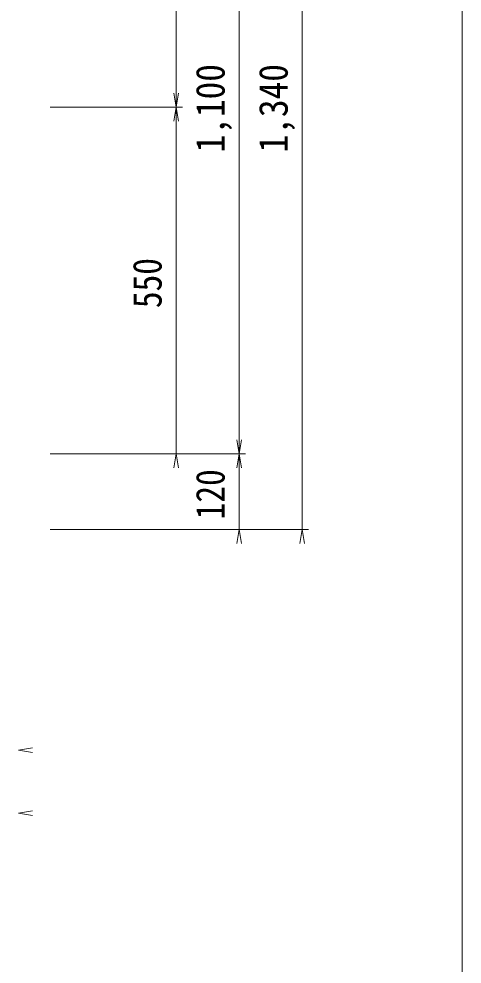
# Model space of a CAD drawing. Units: millimetres at full size, sheet at 1:25. Extents: x -4925 to 5056, y -3512 to 3512.
# Drawn here: x 4347 to 5050, y 496 to 1995 of the extents above; entities that cross this region are included whole.
import ezdxf
from ezdxf.enums import TextEntityAlignment as Align

# ---------------------------------------------------------------- set-up
doc = ezdxf.new("R2010")
doc.units = ezdxf.units.MM
doc.header["$LTSCALE"] = 25
doc.layers.add('0-C_ﾚｲﾔ13', color=3, linetype='Continuous', lineweight=13)
doc.layers.add('0-E_寸法', color=3, linetype='Continuous', lineweight=13)
doc.styles.add('ＭＳ ゴシック', font='')
doc.styles.get('ＭＳ ゴシック').set_extended_font_data('MS Gothic')

# ---------------------------------------------------------------- blocks, each defined once
blk = doc.blocks.new('open_arrow')
at = {"color": 0, "linetype": 'Continuous', "lineweight": -2}
blk.add_lwpolyline([(7.5, 1.25), (0, 0), (7.5, -1.25)], dxfattribs=at)

msp = doc.modelspace()

# ---------------------------------------------------------------- linework, layer by layer
at = {"layer": '0-C_ﾚｲﾔ13'}
for p, q in [((4696.48, 2524.79), (4696.48, 1184.79)), ((4796.48, 2524.79), (4796.48, 1184.79)), ((4596.48, 2404.79), (4596.48, 1304.79)), ((4396.48, 1854.79), (4606.48, 1854.79)), ((4396.48, 1304.79), (4706.48, 1304.79)), ((4396.48, 1184.79), (4806.48, 1184.79))]:
    msp.add_line(p, q, dxfattribs=at)
msp.add_lwpolyline([(5050, 3512.5), (-4925, 3512.5), (-4925, -3512.5), (5050, -3512.5)], close=True, dxfattribs=at)
at = {"layer": '0-E_寸法'}
for p, q in [((4796.48, 1184.79), (4796.48, 2524.79)), ((4596.48, 1854.79), (4596.48, 2404.79)), ((4696.48, 1304.79), (4696.48, 2404.79)), ((4596.48, 1304.79), (4596.48, 1854.79)), ((4696.48, 1184.79), (4696.48, 1304.79))]:
    msp.add_line(p, q, dxfattribs=at)

# ---------------------------------------------------------------- block references
at = {"layer": '0-E_寸法', "xscale": 2.96, "yscale": 2.96}
for p, rotation in [((4596.48, 1854.79), 90), ((4596.48, 1854.79), 270), ((4696.48, 1304.79), 90), ((4596.48, 1304.79), 270), ((4696.48, 1304.79), 270), ((4696.48, 1184.79), 270), ((4796.48, 1184.79), 270)]:
    msp.add_blockref('open_arrow', p, dxfattribs=dict(at, rotation=rotation))
for p in [(4346.48, 834.79), (4346.48, 734.79)]:
    msp.add_blockref('open_arrow', p, dxfattribs=at)

# ---------------------------------------------------------------- texts
at = {"layer": '0-E_寸法', "style": 'ＭＳ ゴシック'}
for s, width, p in [('1,100', 0.9, (4687.1, 1782.92)), ('1,340', 0.9, (4787.1, 1782.92)), ('550', 0.85, (4587.1, 1536.04)), ('120', 0.85, (4687.1, 1201.04))]:
    msp.add_text(s, height=45.82, rotation=90, dxfattribs=dict(at, width=width)).set_placement(p, align=Align.BOTTOM_LEFT)

doc.saveas('drawing.dxf')
